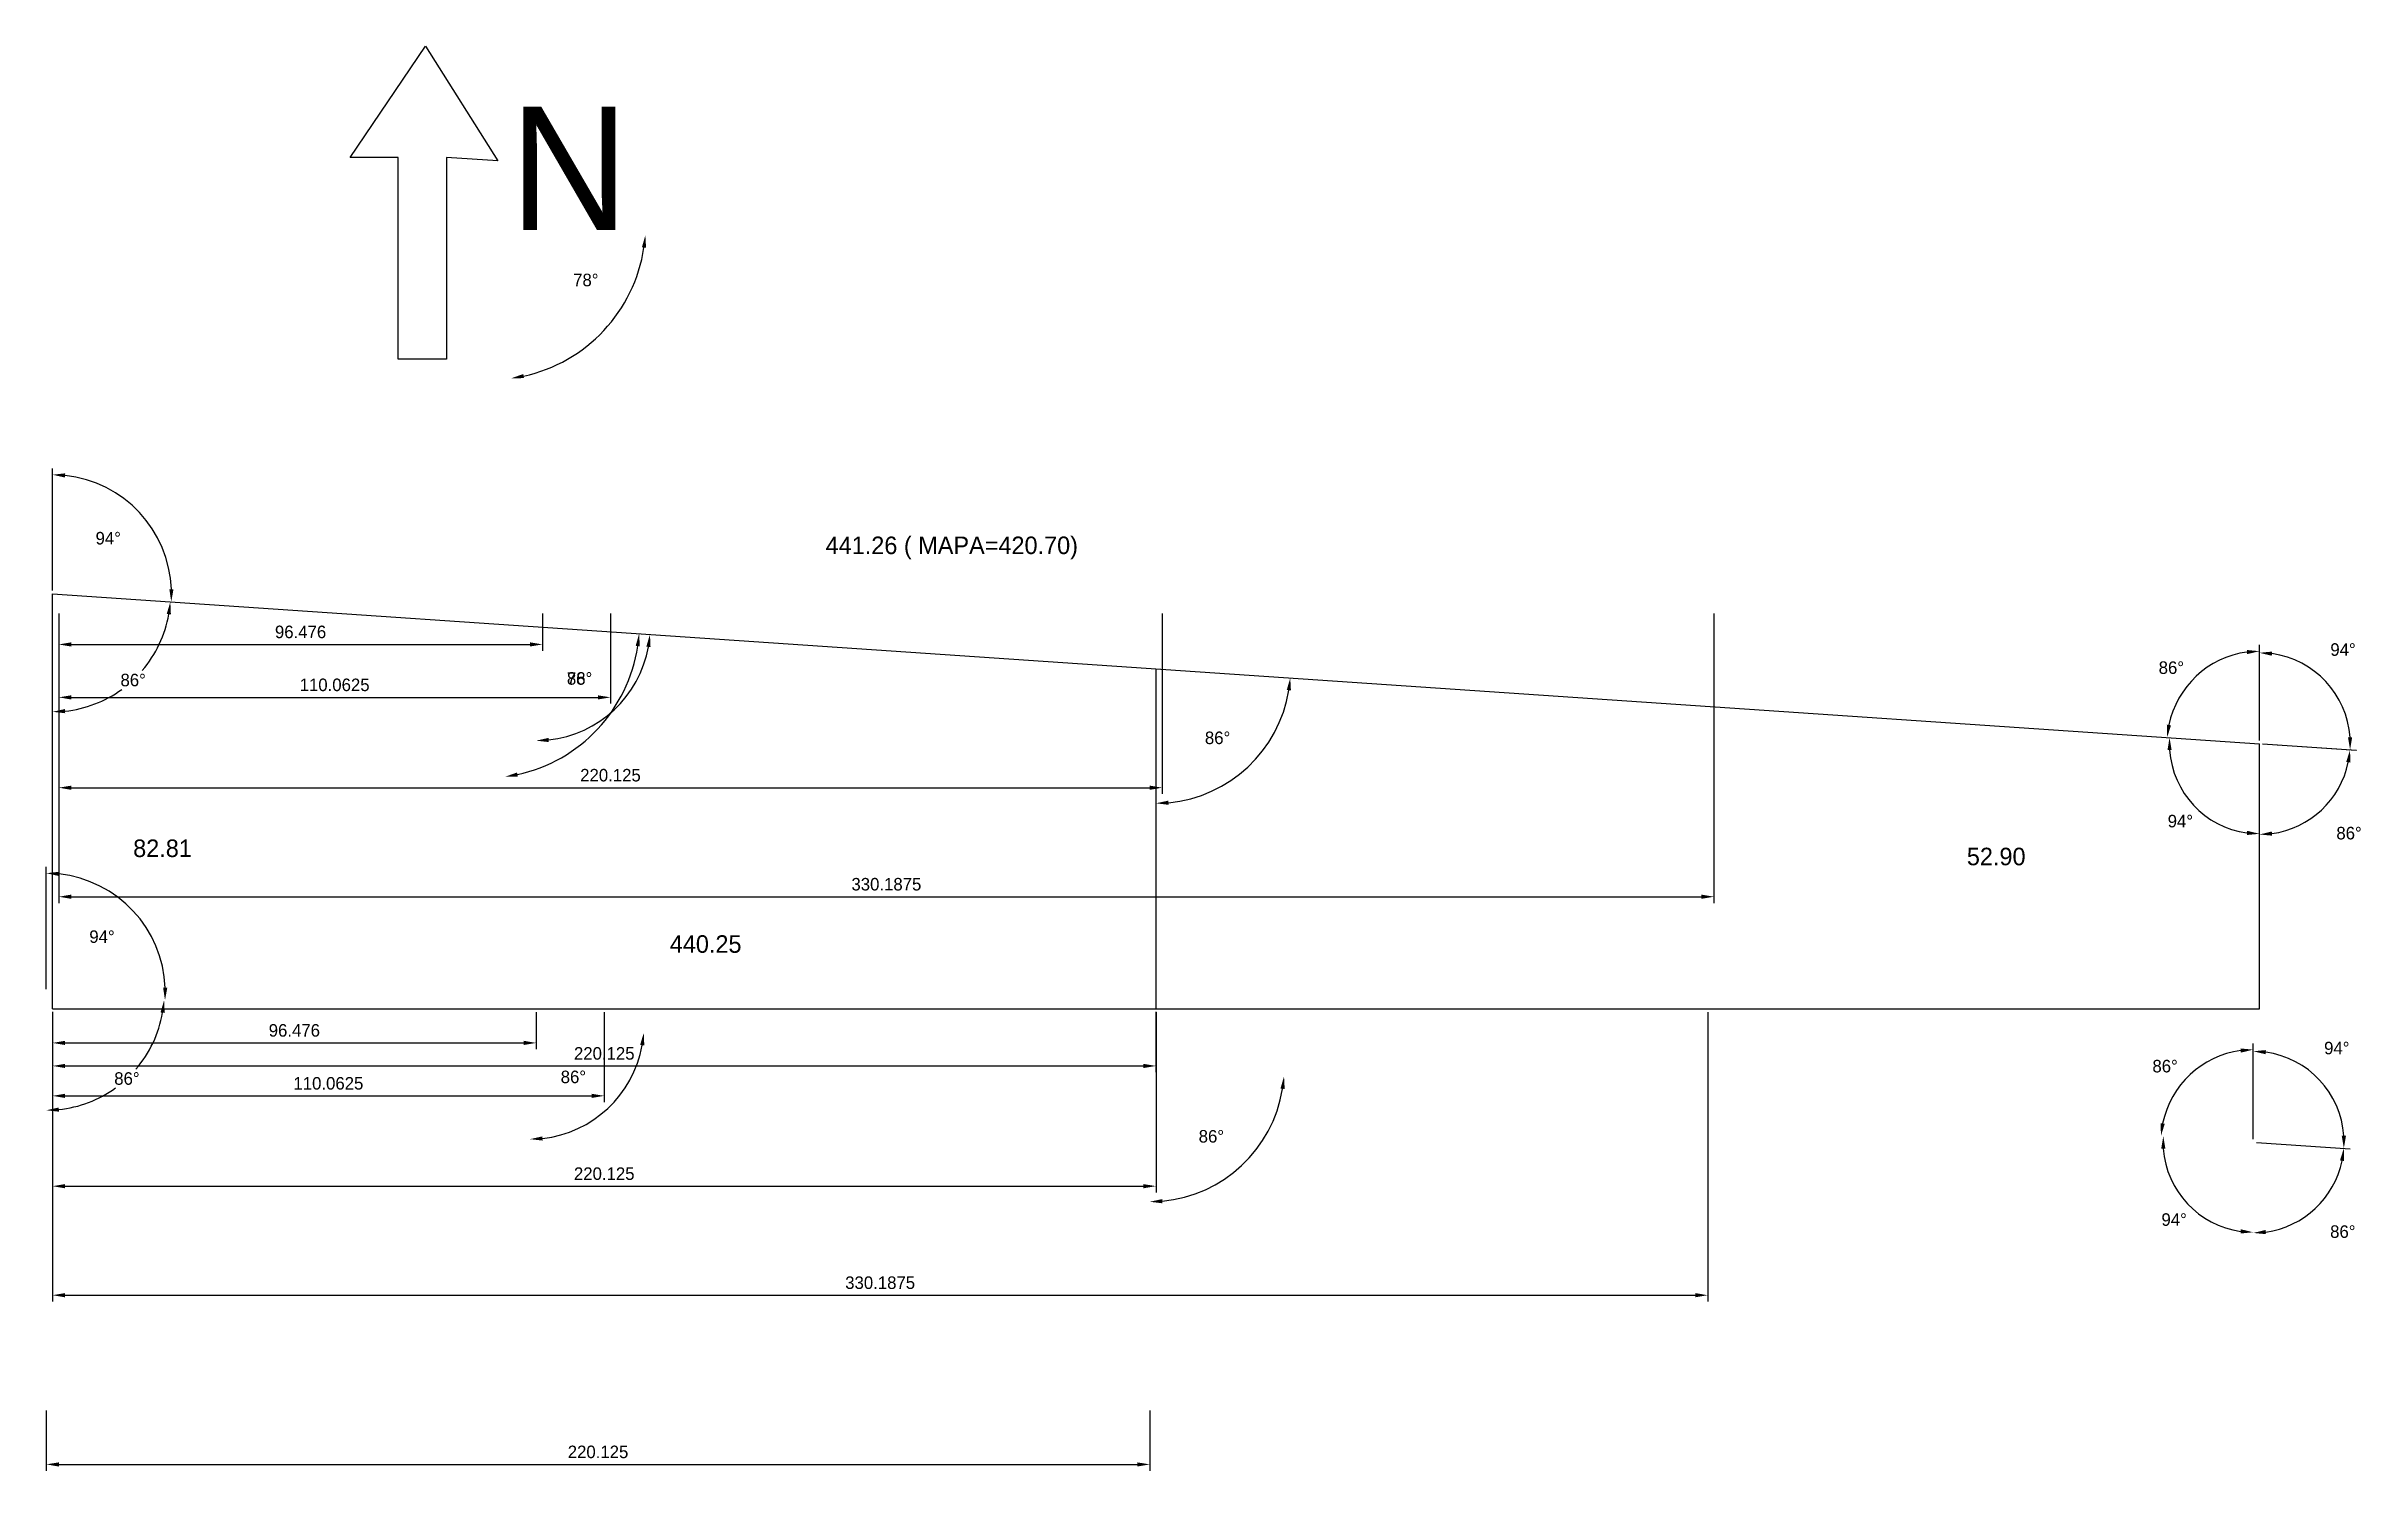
# Model space of a CAD drawing. Extents: x 10 to 472, y 12 to 296.
import ezdxf
from ezdxf.enums import TextEntityAlignment as Align

# ---------------------------------------------------------------- set-up
doc = ezdxf.new("R2010")
doc.units = 0
doc.layers.get('0').update_dxf_attribs({"linetype": 'CONTINUOUS'})
doc.layers.get('DEFPOINTS').update_dxf_attribs({"linetype": 'CONTINUOUS'})
doc.dimstyles.get("Standard").update_dxf_attribs({"dimtxt": 2.5, "dimasz": 2.5, "dimexe": 1.25, "dimexo": 0.625, "dimtad": 1, "dimcen": 2.5, "dimazin": 3, "dimtfac": 1, "dimtmove": 0, "dimatfit": 3})

# ---------------------------------------------------------------- blocks, each defined once
blk = doc.blocks.new('*D')
at = {"color": 0, "linetype": 'BYBLOCK'}
for p, q in [((9.64, 107.98), (9.64, 132.34)), ((10.88, 103.4), (10.88, 95.99)), ((10.88, 103.4), (10.88, 85.43)), ((10.88, 103.4), (10.88, 67.41)), ((10.88, 103.4), (10.88, 45.66)), ((107.36, 103.4), (107.36, 95.99)), ((120.94, 103.4), (120.94, 85.43)), ((231.01, 103.4), (231.01, 67.41)), ((341.07, 103.4), (341.07, 45.66)), ((13.38, 97.24), (104.86, 97.24)), ((449.89, 78.07), (449.89, 97.14)), ((449.89, 78.07), (449.89, 96.82)), ((13.38, 86.68), (118.44, 86.68)), ((450.51, 77.4), (469.21, 76.13)), ((450.51, 77.4), (469.22, 76.13)), ((13.38, 68.66), (228.51, 68.66)), ((13.38, 46.91), (338.57, 46.91)), ((9.64, 23.92), (9.64, 11.91)), ((229.76, 23.92), (229.76, 11.91)), ((12.14, 13.16), (227.26, 13.16))]:
    blk.add_line(p, q, dxfattribs=at)
for centre, radius, start, end in [((97.04, 180.98), 30.92, 282.2662, 351.4802), ((9.64, 107.35), 23.73, 2.1515, 83.9619), ((9.64, 107.35), 23.55, 319.3778, 350.0288), ((106.11, 100.8), 22.76, 276.2972, 349.8162), ((449.89, 77.44), 18.45, 97.7714, 168.342), ((449.89, 77.44), 18.13, 4.0218, 82.0916), ((9.64, 107.35), 23.55, 276.0846, 305.8759), ((229.76, 92.4), 26.85, 275.3363, 350.7771), ((449.89, 77.44), 17.98, 184.0877, 262.0257), ((449.89, 77.44), 18.11, 277.915, 348.1984)]:
    blk.add_arc(centre, radius, start, end, dxfattribs=at)
for points in [[(127.21, 176.45), (128.04, 176.36), (127.9, 178.89)], [(103.69, 150.36), (103.54, 151.18), (101.15, 150.33)], [(12.11, 130.54), (12.16, 131.37), (9.64, 131.09)], [(33.77, 108.24), (32.94, 108.25), (33.32, 105.74)], [(32.42, 103.32), (33.25, 103.22), (33.14, 105.76)], [(13.38, 97.66), (13.38, 96.82), (10.88, 97.24)], [(104.86, 97.66), (104.86, 96.82), (107.36, 97.24)], [(128.1, 96.83), (128.93, 96.72), (128.82, 99.26)], [(447.37, 96.13), (447.42, 95.3), (449.89, 95.89)], [(452.35, 94.98), (452.41, 95.81), (449.89, 95.57)], [(255.85, 88.14), (256.68, 88.05), (256.55, 90.58)], [(12.16, 83.52), (12.11, 84.35), (9.64, 83.8)], [(13.38, 87.09), (13.38, 86.26), (10.88, 86.68)], [(118.44, 87.09), (118.44, 86.26), (120.94, 86.68)], [(108.63, 77.76), (108.59, 78.59), (106.11, 78.04)], [(432.24, 81.11), (431.41, 81.23), (431.49, 78.69)], [(431.54, 76.16), (432.37, 76.16), (431.95, 78.66)], [(468.39, 78.71), (467.55, 78.71), (467.97, 76.21)], [(467.2, 73.8), (468.03, 73.68), (467.96, 76.22)], [(13.38, 69.07), (13.38, 68.24), (10.88, 68.66)], [(228.51, 69.07), (228.51, 68.24), (231.01, 68.66)], [(232.28, 65.25), (232.24, 66.08), (229.76, 65.55)], [(447.42, 60.06), (447.37, 59.22), (449.89, 59.47)], [(452.41, 59.09), (452.35, 59.92), (449.89, 59.33)], [(13.38, 47.33), (13.38, 46.49), (10.88, 46.91)], [(338.57, 47.33), (338.57, 46.49), (341.07, 46.91)], [(12.14, 13.57), (12.14, 12.74), (9.64, 13.16)], [(227.26, 13.57), (227.26, 12.74), (229.76, 13.16)]]:
    blk.add_solid(points, dxfattribs=at)
at = {"layer": 'DEFPOINTS', "color": 0, "linetype": 'BYBLOCK'}
for p in [(10.88, 186.84), (97.94, 174.29), (122.26, 163.09), (451.13, 156.93), (32.16, 114.83), (9.64, 107.35), (9.64, 107.35), (9.64, 107.35), (9.64, 107.35), (9.64, 107.35), (9.64, 107.35), (9.64, 107.35), (9.64, 107.35), (9.64, 107.35), (9.64, 107.35), (10.88, 104.03), (10.88, 104.03), (10.88, 104.03), (10.88, 104.03), (107.36, 104.03), (107.36, 104.03), (120.94, 104.03), (231.01, 104.03), (341.07, 104.03), (106.11, 100.8), (107.36, 97.24), (29.54, 94.75), (229.76, 92.4), (446.73, 95.62), (464.76, 87.81), (120.94, 86.68), (121.02, 83.6), (449.89, 77.44), (449.89, 77.44), (449.89, 77.44), (449.89, 77.44), (449.89, 77.44), (449.89, 77.44), (449.89, 77.44), (449.89, 77.44), (449.89, 77.44), (449.89, 77.44), (449.89, 77.44), (449.89, 77.44), (247.66, 72.38), (231.01, 68.66), (438.92, 63.2), (459.35, 62), (341.07, 46.91), (9.64, 24.54), (9.64, 24.54), (9.64, 24.54), (106.11, 24.54), (229.76, 24.54), (229.76, 24.54), (449.89, 24.54), (449.89, 24.54), (449.89, 24.54), (449.89, 24.54), (229.76, 13.16)]:
    blk.add_point(p, dxfattribs=at)
at = {"color": 0, "linetype": 'BYBLOCK'}
for s, p in [('78%%d', (116.02, 169.94)), ('94%%d', (20.75, 118.43)), ('96.476', (59.12, 99.74)), ('94%%d', (466.56, 96.22)), ('86%%d', (432.31, 92.61)), ('86%%d', (25.72, 90.14)), ('110.0625', (65.91, 89.18)), ('86%%d', (114.78, 90.46)), ('86%%d', (242.05, 78.61)), ('220.125', (120.94, 71.16)), ('94%%d', (434.11, 62)), ('86%%d', (467.76, 59.6)), ('330.1875', (175.98, 49.41)), ('220.125', (119.7, 15.66))]:
    blk.add_text(s, height=2.5, dxfattribs=at).set_placement(p, align=Align.MIDDLE_CENTER)

msp = doc.modelspace()

# ---------------------------------------------------------------- linework, layer by layer
at = {"color": 0}
for p, q in [((70.243, 273.825), (85.263, 296.037)), ((85.263, 296.037), (99.683, 273.225)), ((79.856, 273.825), (70.243, 273.825)), ((79.856, 233.603), (79.856, 273.825)), ((99.683, 273.225), (89.469, 273.825)), ((89.469, 273.825), (89.469, 233.603)), ((89.469, 233.603), (79.856, 233.603)), ((10.882, 104.029), (10.882, 186.839)), ((10.882, 186.839), (451.132, 156.929)), ((231.007, 171.884), (231.007, 104.029)), ((451.132, 104.029), (451.132, 156.929)), ((10.882, 104.029), (451.132, 104.029))]:
    msp.add_line(p, q, dxfattribs=at)

# ---------------------------------------------------------------- texts
for s, height, p in [('N', 24.613, (102.086, 259.417)), ('441.26 ( MAPA=420.70)', 3.5, (165.102, 194.744)), ('82.81', 3.5, (26.966, 134.315)), ('52.90', 3.5, (392.761, 132.673)), ('440.25', 3.5, (134.009, 115.213))]:
    msp.add_text(s, height=height, dxfattribs=at).set_placement(p)

# ---------------------------------------------------------------- dimensions: what is measured, and where the dimension line sits
dim = msp.add_angular_dim_2l(base=(30.781, 174.24), line1=((10.882, 186.839), (451.132, 156.929)), line2=((10.882, 104.029), (10.882, 186.839)), dimstyle='Standard', dxfattribs=at)
dim.commit()
dim.dimension.update_dxf_attribs({"geometry": '*D', "text_midpoint": (26.961, 169.629), "insert": (1.243, 79.486)})
for base, line1, line2, middle in [((440.164, 142.685), ((451.132, 104.029), (451.132, 156.929)), ((10.882, 186.839), (451.132, 156.929)), (435.358, 141.484)), ((447.975, 175.102), ((10.882, 186.839), (451.132, 156.929)), ((451.132, 104.029), (451.132, 156.929)), (433.555, 172.101)), ((460.592, 141.484), ((451.132, 104.029), (451.132, 156.929)), ((10.882, 186.839), (451.132, 156.929)), (469.004, 139.083)), ((466, 167.298), ((10.882, 186.839), (451.132, 156.929)), ((451.132, 104.029), (451.132, 156.929)), (467.802, 175.703)), ((33.408, 194.313), ((10.882, 104.029), (10.882, 186.839)), ((10.882, 186.839), (451.132, 156.929)), (21.992, 197.914)), ((248.905, 151.866), ((231.007, 171.884), (231.007, 104.029)), ((10.882, 186.839), (451.132, 156.929)), (243.29, 158.1))]:
    dim = msp.add_angular_dim_2l(base=base, line1=line1, line2=line2, dimstyle='Standard', dxfattribs=at)
    dim.commit()
    dim.dimension.update_dxf_attribs({"geometry": '*D', "text_midpoint": middle, "dimtype": 130, "insert": (1.243, 79.486)})
for base, p1, p2, middle in [((120.944, 86.677), (10.882, 104.029), (120.944, 104.029), (65.913, 89.177)), ((231.006753334, 68.657949445), (10.881753334, 104.028572257), (231.006753334, 104.028572257), (120.944253334, 71.157949445)), ((341.069, 46.911), (10.882, 104.029), (341.069, 104.029), (175.976, 49.411))]:
    dim = msp.add_linear_dim(base=base, p1=p1, p2=p2, dimstyle='Standard', dxfattribs=at)
    dim.commit()
    dim.dimension.update_dxf_attribs({"geometry": '*D', "text_midpoint": middle})

doc.saveas('drawing.dxf')
